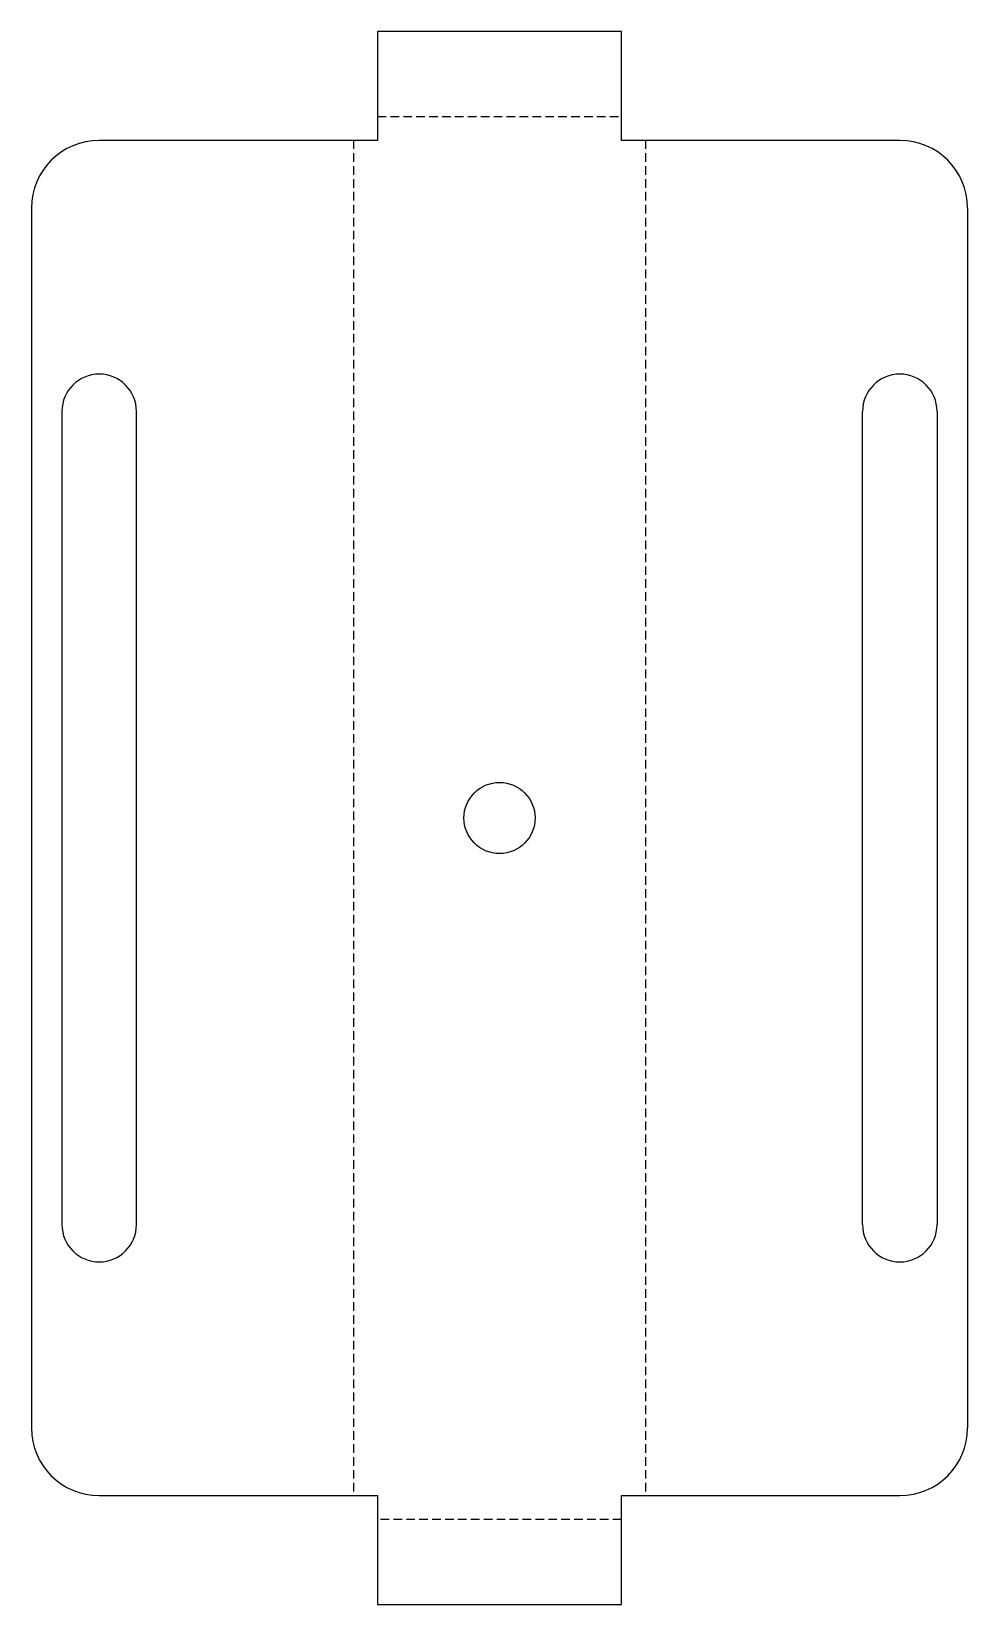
# Model space of a CAD drawing. Header units: millimetres. Extents: x -24 to 115, y -116 to 116.
import ezdxf

# ---------------------------------------------------------------- set-up
doc = ezdxf.new("R2010")
doc.units = ezdxf.units.MM
doc.linetypes.add('HIDDEN', pattern=[1.905, 1.27, -0.635])

msp = doc.modelspace()

# ---------------------------------------------------------------- linework, layer by layer
at = {"color": 7, "linetype": 'Continuous', "lineweight": 25}
for p, q in [((27.57, 116.07), (27.57, 100)), ((63.57, 116.07), (27.57, 116.07)), ((63.57, 100), (63.57, 116.07)), ((27.57, 100), (-13.5, 100)), ((104.64, 100), (63.57, 100)), ((-23.5, 90), (-23.5, -90)), ((114.64, 90), (114.64, -90)), ((-19, 60), (-19, -60)), ((-8, -60), (-8, 60)), ((99.14, -60), (99.14, 60)), ((110.14, 60), (110.14, -60)), ((-13.5, -100), (27.57, -100)), ((27.57, -100), (27.57, -116.07)), ((63.57, -100), (104.64, -100)), ((63.57, -116.07), (63.57, -100)), ((27.57, -116.07), (63.57, -116.07))]:
    msp.add_line(p, q, dxfattribs=at)
at = {"color": 7, "linetype": 'HIDDEN'}
for p, q in [((27.57, 103.53), (63.57, 103.53)), ((24.03, 100), (24.03, -100)), ((67.1, 100), (67.1, -100)), ((63.57, -103.53), (27.57, -103.53))]:
    msp.add_line(p, q, dxfattribs=at)
at = {"color": 7, "linetype": 'Continuous', "lineweight": 25}
msp.add_circle((45.57, 0), 5.25, dxfattribs=at)
for centre, radius, start, end in [((-13.5, 90), 10, 90, 180), ((104.64, 90), 10, 0, 90), ((-13.5, 60), 5.5, 0, 180), ((104.64, 60), 5.5, 0, 180), ((-13.5, -60), 5.5, 180, 0), ((104.64, -60), 5.5, 180, 0), ((-13.5, -90), 10, 180, 270), ((104.64, -90), 10, 270, 0)]:
    msp.add_arc(centre, radius, start, end, dxfattribs=at)

doc.saveas('drawing.dxf')
